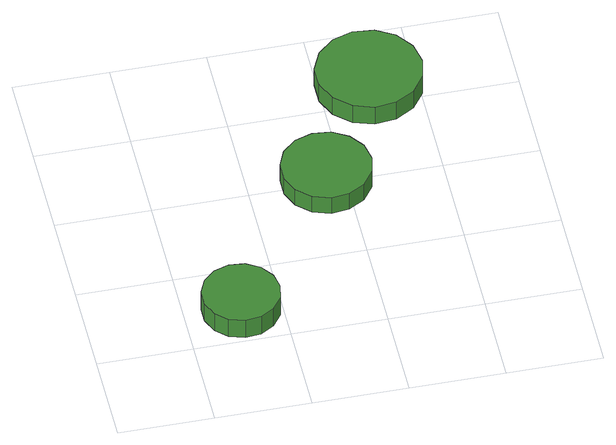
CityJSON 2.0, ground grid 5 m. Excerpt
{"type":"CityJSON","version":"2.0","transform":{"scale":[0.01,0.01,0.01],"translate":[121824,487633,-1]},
"CityObjects":{
"tree1":{"type":"SolitaryVegetationObject","attributes":{"function":"something"},"geometry":[{"type":"MultiSurface","lod":"1","boundaries":[[[0,1,2,3,4,5,6,7,8,9,10,11,12,13,14]],[[15,16,17,18,19,20,21,22,23,24,25,26,27,28,29]],[[0,29,28,1]],[[1,28,27,2]],[[2,27,26,3]],[[3,26,25,4]],[[4,25,24,5]],[[5,24,23,6]],[[6,23,22,7]],[[7,22,21,8]],[[8,21,20,9]],[[9,20,19,10]],[[10,19,18,11]],[[11,18,17,12]],[[12,17,16,13]],[[13,16,15,14]],[[14,15,29,0]]]}]},
"tree2":{"type":"SolitaryVegetationObject","attributes":{"function":"something"},"geometry":[{"type":"MultiSurface","lod":"1","boundaries":[[[30,31,32,33,34,35,36,37,38,39,40,41,42,43,44]],[[45,46,47,48,49,50,51,52,53,54,55,56,57,58,59]],[[30,59,58,31]],[[31,58,57,32]],[[32,57,56,33]],[[33,56,55,34]],[[34,55,54,35]],[[35,54,53,36]],[[36,53,52,37]],[[37,52,51,38]],[[38,51,50,39]],[[39,50,49,40]],[[40,49,48,41]],[[41,48,47,42]],[[42,47,46,43]],[[43,46,45,44]],[[44,45,59,30]]]}]},
"tree3":{"type":"SolitaryVegetationObject","attributes":{"function":"something"},"geometry":[{"type":"MultiSurface","lod":"1","boundaries":[[[60,61,62,63,64,65,66,67,68,69,70,71,72,73,74]],[[75,76,77,78,79,80,81,82,83,84,85,86,87,88,89]],[[60,89,88,61]],[[61,88,87,62]],[[62,87,86,63]],[[63,86,85,64]],[[64,85,84,65]],[[65,84,83,66]],[[66,83,82,67]],[[67,82,81,68]],[[68,81,80,69]],[[69,80,79,70]],[[70,79,78,71]],[[71,78,77,72]],[[72,77,76,73]],[[73,76,75,74]],[[74,75,89,60]]]}]}
},
"vertices":[
[492,224,207],[475,306,207],[425,374,207],[353,416,207],[269,425,207],[189,399,207],[127,343,207],[93,266,207],[93,182,207],[127,106,207],[189,49,207],[269,23,207],[353,32,207],[425,74,207],[475,142,207],[475,142,84],[425,74,84],[353,32,84],[269,23,84],[189,49,84],[127,106,84],[93,182,84],[93,266,84],[127,343,84],[189,399,84],[269,425,84],[353,416,84],[425,374,84],[475,306,84],[492,224,84],
[1136,1021,197],[1116,1117,197],[1058,1195,197],[974,1244,197],[877,1254,197],[785,1224,197],[712,1159,197],[673,1070,197],[673,973,197],[712,884,197],[785,819,197],[877,788,197],[974,799,197],[1058,847,197],[1116,926,197],[1116,926,86],[1058,847,86],[974,799,86],[877,788,86],[785,819,86],[712,884,86],[673,973,86],[673,1070,86],[712,1159,86],[785,1224,86],[877,1254,86],[974,1244,86],[1058,1195,86],[1116,1117,86],[1136,1021,86],
[1528,1631,207],[1504,1743,207],[1437,1835,207],[1338,1892,207],[1224,1904,207],[1116,1869,207],[1031,1792,207],[984,1688,207],[984,1574,207],[1031,1469,207],[1116,1393,207],[1224,1358,207],[1338,1370,207],[1437,1427,207],[1504,1519,207],[1504,1519,88],[1437,1427,88],[1338,1370,88],[1224,1358,88],[1116,1393,88],[1031,1469,88],[984,1574,88],[984,1688,88],[1031,1792,88],[1116,1869,88],[1224,1904,88],[1338,1892,88],[1437,1835,88],[1504,1743,88],[1528,1631,88]
]}
